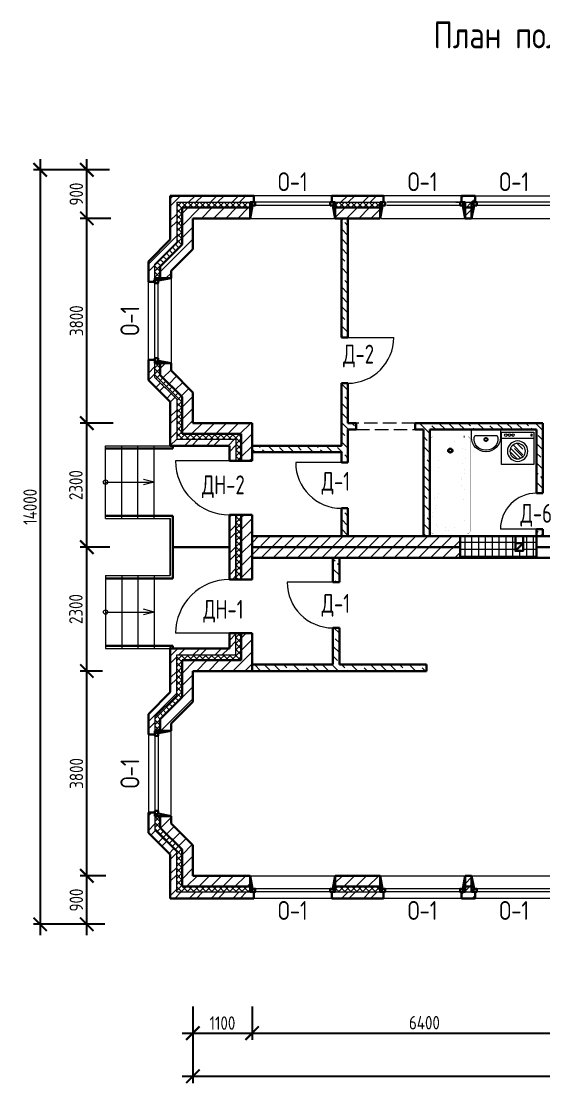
# Model space of a CAD drawing. Header units: millimetres. Extents: x -56498 to 234605, y -296269 to -29969.
# Drawn here: x 70897 to 80597, y -228669 to -208953 of the extents above; entities that cross this region are included whole.
import ezdxf
from ezdxf.enums import TextEntityAlignment as Align

# ---------------------------------------------------------------- set-up
doc = ezdxf.new("R2010")
doc.units = ezdxf.units.MM
doc.header["$LTSCALE"] = 100
doc.header["$PDMODE"] = 35
doc.linetypes.add('GOST2.303 4', pattern=[7, 5, -2, 0])
for name, color, linetype, lineweight in [('0.3', 7, 'Continuous', 30), ('Примітки 0.09', 200, 'Continuous', 9), ('Розміри 0.09', 5, 'Continuous', 9), ('Сантехника', 3, 'Continuous', 25), ('Сантехніка 0.18', 92, 'Continuous', 18), ('Тонкі 0.18', 142, 'Continuous', 18), ('Штрихові 0.18', 7, 'GOST2.303 4', 18), ('Штрихування 0.09', 253, 'Continuous', 9)]:
    doc.layers.add(name, color=color, linetype=linetype, lineweight=lineweight)
doc.styles.add('GOST 2.304', font='CS_Gost2304.shx')
doc.styles.add('SPDS', font='SPDS.shx', dxfattribs={"width": 0.9})
doc.dimstyles.new('SPDS', dxfattribs={"dimscale": 100, "dimtxt": 2.5, "dimasz": 2.5, "dimexe": 1.25, "dimexo": 0.625, "dimtad": 1, "dimrnd": 0.001, "dimtxsty": 'GOST 2.304', "dimblk": 'ARCHTICK', "dimcen": 2.5, "dimdle": 2, "dimadec": 0, "dimazin": 2, "dimtfac": 0.75, "dimtmove": 1, "dimatfit": 3, "dimfxl": 0, "dimtolj": 1, "dimarcsym": 0})
pattern_1 = [(45, (-1000, -118800), (-112.2532, 112.2532), [])]
pattern_2 = [(45, (-1000, -118800), (-56.1266, 56.1266), []), (135, (-1000, -118800), (-56.1266, -56.1266), [])]
pattern_3 = [(45, (-1000, -118800), (-202.05576, 202.05576), []), (45, (-865.3, -118800), (-202.05576, 202.05576), [])]
pattern_4 = [(135, (-1000, -118800), (-179.6051, -179.6051), []), (135, (-1000, -118620.4), (-179.6051, -179.6051), [127, -63.5])]

# ---------------------------------------------------------------- blocks, each defined once
blk = doc.blocks.new('s_44')
at = {"ltscale": 600}
blk.add_line((-1799, 252), (-1799, 265), dxfattribs=at)
at = {"ltscale": 600, "const_width": 4.23}
blk.add_lwpolyline([(-1799, -317), (-1799, 317, -0.414214), (-1746, 370), (-53, 370, -0.414214), (0, 317), (0, -317, -0.414214), (-53, -370), (-1746, -370, -0.414214)], format="xyb", close=True, dxfattribs=at)
at = {"ltscale": 600, "const_width": 0.106}
for points in [[(-1766, -2), (-1763, -35), (-1752, -100), (-1737, -151), (-1717, -191), (-1693, -220), (-1666, -240), (-1638, -254), (-1610, -265), (-1580, -272), (-1548, -278), (-1515, -282), (-1480, -283), (-1443, -283), (-1404, -282), (-1362, -279), (-1319, -275), (-1273, -271), (-1224, -266), (-1175, -261), (-1123, -257), (-1070, -255), (-1016, -254), (-961, -255), (-906, -259), (-850, -264), (-794, -272), (-739, -280), (-685, -289), (-634, -298), (-586, -307), (-541, -314), (-499, -321), (-397, -324), (-363, -326), (-331, -326), (-299, -323), (-269, -317), (-239, -307), (-209, -294), (-178, -275), (-147, -250), (-118, -215), (-91, -170), (-69, -112), (-53, -40), (-48, 5), (-53, 43), (-69, 115), (-91, 173), (-118, 218), (-147, 253), (-178, 278), (-209, 296), (-239, 310), (-269, 320), (-299, 326), (-331, 329), (-363, 329), (-397, 327), (-500, 321), (-541, 314), (-586, 307), (-634, 298), (-685, 289), (-739, 280), (-794, 272), (-850, 264), (-906, 259), (-961, 255), (-1016, 254), (-1070, 255), (-1123, 257), (-1175, 261), (-1224, 266), (-1273, 271), (-1319, 275), (-1362, 279), (-1404, 282), (-1443, 283), (-1480, 283), (-1515, 282), (-1548, 278), (-1580, 272), (-1610, 265), (-1638, 254), (-1666, 240), (-1693, 220), (-1717, 191), (-1737, 151), (-1752, 100), (-1763, 35)], [(-1713, 2), (-1711, -29), (-1700, -88), (-1687, -132), (-1672, -162), (-1656, -182), (-1638, -195), (-1618, -206), (-1594, -214), (-1569, -221), (-1541, -226), (-1511, -229), (-1479, -230), (-1444, -230), (-1407, -229), (-1367, -226), (-1324, -223), (-1278, -218), (-1230, -213), (-1179, -208), (-1126, -205), (-1072, -202), (-1016, -201), (-959, -202), (-901, -206), (-843, -212), (-786, -219), (-730, -228), (-676, -237), (-625, -246), (-577, -255), (-533, -262), (-495, -268), (-394, -271), (-362, -274), (-333, -273), (-307, -271), (-282, -266), (-258, -258), (-233, -247), (-208, -232), (-184, -212), (-161, -185), (-139, -147), (-120, -97), (-105, -31), (-101, 5), (-105, 34), (-120, 100), (-139, 150), (-161, 187), (-184, 215), (-208, 235), (-233, 249), (-258, 261), (-282, 269), (-307, 274), (-333, 276), (-362, 276), (-394, 274), (-494, 268), (-533, 262), (-577, 255), (-625, 246), (-676, 237), (-730, 228), (-786, 219), (-843, 212), (-901, 206), (-959, 202), (-1016, 201), (-1072, 202), (-1126, 205), (-1179, 208), (-1230, 213), (-1278, 218), (-1324, 223), (-1367, 226), (-1407, 229), (-1444, 230), (-1479, 230), (-1511, 229), (-1541, 226), (-1569, 221), (-1594, 214), (-1618, 206), (-1638, 195), (-1656, 182), (-1672, 162), (-1687, 132), (-1700, 88), (-1711, 29)]]:
    blk.add_lwpolyline(points, close=True, dxfattribs=at)
at = {"ltscale": 600}
for radius in [41, 30.4]:
    blk.add_circle((-1541, 0), radius, dxfattribs=at)
blk = doc.blocks.new('s_50')
at = {"ltscale": 600}
for p, q in [((600, 0), (0, 0)), ((0, 0), (0, -600)), ((491, -600), (491, 0)), ((600, -600), (600, 0)), ((225, -426), (107, -308)), ((305, -432), (118, -245)), ((297, -356), (145, -203)), ((365, -385), (183, -204)), ((393, -309), (287, -204)), ((0, -600), (600, -600))]:
    blk.add_line(p, q, dxfattribs=at)
for centre, major_axis, start_param, end_param in [((250, -300), (134, 134), 5.497787, 11.780972), ((250, -300), (101, 101), 5.497787, 11.780972), ((548, -42), (11.2, 11.2), 5.497787, 11.780972), ((548, -385), (-16.6, 16.6), -0.785398, 2.356194), ((548, -385), (-16.6, 16.6), 2.356194, 5.497787), ((548, -452), (-16.6, 16.6), -0.785398, 2.356194), ((548, -519), (16.6, 16.6), 0.785398, 3.926991), ((548, -452), (16.6, 16.6), 3.926991, 7.068583), ((548, -519), (16.6, 16.6), 3.926991, 7.068583)]:
    blk.add_ellipse(centre, major_axis=major_axis, ratio=1, start_param=start_param, end_param=end_param, dxfattribs=at)
blk = doc.blocks.new('symb 2D VAN Umyv-01 PLN')
for p, q in [((-17, -183), (-46, -183)), ((0, -138), (0, -167)), ((45, -183), (17, -183)), ((0, -200), (0, -229))]:
    blk.add_line(p, q)
for points in [[(-270, 0), (270, 0), (270, -145, -0.414214), (5, -410), (-5, -410, -0.414214), (-270, -145)], [(-188, -108), (188, -108, -0.277231), (206, -118), (220, -145, -0.478308), (5, -380), (-5, -380, -0.478308), (-220, -145), (-206, -118, -0.277231)]]:
    blk.add_lwpolyline(points, format="xyb", close=True)
for radius in [35, 25]:
    blk.add_circle((0, -183), radius)
blk = doc.blocks.new('_ArchTick')
at = {"color": 0, "linetype": 'ByBlock', "const_width": 0.15}
blk.add_lwpolyline([(-0.5, -0.5), (0.5, 0.5)], dxfattribs=at)
blk = doc.blocks.new('*D337')
at = {"layer": 'Defpoints', "color": 0, "transparency": 16777216}
for p in [(74082, -227174), (75182, -227174), (75182, -227730)]:
    blk.add_point(p, dxfattribs=at)
at = {"layer": 'Розміри 0.09', "color": 0, "lineweight": -2, "transparency": 16777216}
for p, q in [((74082, -227237), (74082, -227855)), ((75182, -227237), (75182, -227855)), ((73882, -227730), (75382, -227730))]:
    blk.add_line(p, q, dxfattribs=at)
at = {"layer": 'Розміри 0.09', "color": 0, "lineweight": -2, "transparency": 16777216, "xscale": 250, "yscale": 250, "zscale": 250, "rotation": 180}
blk.add_blockref('_ArchTick', (74082, -227730), dxfattribs=at)
at = {"layer": 'Розміри 0.09', "color": 0, "lineweight": -2, "transparency": 16777216, "xscale": 250, "yscale": 250, "zscale": 250}
blk.add_blockref('_ArchTick', (75182, -227730), dxfattribs=at)
at = {"layer": 'Розміри 0.09', "color": 0, "transparency": 16777216, "insert": (74632, -227543), "char_height": 250, "attachment_point": 5, "style": 'GOST 2.304'}
blk.add_mtext('\\A1;1100', dxfattribs=at)
blk = doc.blocks.new('*D338')
at = {"layer": 'Defpoints', "color": 0, "transparency": 16777216}
for p in [(75182, -227174), (81582, -227374), (81582, -227730)]:
    blk.add_point(p, dxfattribs=at)
at = {"layer": 'Розміри 0.09', "color": 0, "lineweight": -2, "transparency": 16777216}
for p, q in [((75182, -227237), (75182, -227855)), ((81582, -227436), (81582, -227855)), ((74982, -227730), (81782, -227730))]:
    blk.add_line(p, q, dxfattribs=at)
at = {"layer": 'Розміри 0.09', "color": 0, "lineweight": -2, "transparency": 16777216, "xscale": 250, "yscale": 250, "zscale": 250, "rotation": 180}
blk.add_blockref('_ArchTick', (75182, -227730), dxfattribs=at)
at = {"layer": 'Розміри 0.09', "color": 0, "lineweight": -2, "transparency": 16777216, "xscale": 250, "yscale": 250, "zscale": 250}
blk.add_blockref('_ArchTick', (81582, -227730), dxfattribs=at)
at = {"layer": 'Розміри 0.09', "color": 0, "transparency": 16777216, "insert": (78382, -227536), "char_height": 250, "attachment_point": 5, "style": 'GOST 2.304'}
blk.add_mtext('\\A1;6400', dxfattribs=at)
blk = doc.blocks.new('*D343')
at = {"layer": 'Defpoints', "color": 0, "transparency": 16777216}
for p in [(74082, -227730), (95082, -227730), (95082, -228530)]:
    blk.add_point(p, dxfattribs=at)
at = {"layer": 'Розміри 0.09', "color": 0, "lineweight": -2, "transparency": 16777216}
for p, q in [((74082, -227793), (74082, -228655)), ((95082, -227793), (95082, -228655)), ((73882, -228530), (95282, -228530))]:
    blk.add_line(p, q, dxfattribs=at)
at = {"layer": 'Розміри 0.09', "color": 0, "lineweight": -2, "transparency": 16777216, "xscale": 250, "yscale": 250, "zscale": 250, "rotation": 180}
blk.add_blockref('_ArchTick', (74082, -228530), dxfattribs=at)
at = {"layer": 'Розміри 0.09', "color": 0, "lineweight": -2, "transparency": 16777216, "xscale": 250, "yscale": 250, "zscale": 250}
blk.add_blockref('_ArchTick', (95082, -228530), dxfattribs=at)
at = {"layer": 'Розміри 0.09', "color": 0, "transparency": 16777216, "insert": (83966, -228333), "char_height": 250, "attachment_point": 5, "style": 'GOST 2.304'}
blk.add_mtext('\\A1;21000', dxfattribs=at)
blk = doc.blocks.new('*D344')
at = {"layer": 'Defpoints', "color": 0, "transparency": 16777216}
for p in [(72114, -224810), (72528, -224810), (72509, -225710)]:
    blk.add_point(p, dxfattribs=at)
at = {"layer": 'Розміри 0.09', "color": 0, "lineweight": -2, "transparency": 16777216}
for p, q in [((72114, -225910), (72114, -224610)), ((72465, -224810), (71989, -224810)), ((72447, -225710), (71989, -225710))]:
    blk.add_line(p, q, dxfattribs=at)
at = {"layer": 'Розміри 0.09', "color": 0, "lineweight": -2, "transparency": 16777216, "xscale": 250, "yscale": 250, "zscale": 250}
for p, rotation in [((72114, -224810), 90), ((72114, -225710), 270)]:
    blk.add_blockref('_ArchTick', p, dxfattribs=dict(at, rotation=rotation))
at = {"layer": 'Розміри 0.09', "color": 0, "transparency": 16777216, "insert": (71919, -225260), "char_height": 250, "attachment_point": 5, "rotation": 90, "style": 'GOST 2.304'}
blk.add_mtext('\\A1;900', dxfattribs=at)
blk = doc.blocks.new('*D345')
at = {"layer": 'Defpoints', "color": 0, "transparency": 16777216}
for p in [(72114, -221010), (72468, -221010), (72528, -224810)]:
    blk.add_point(p, dxfattribs=at)
at = {"layer": 'Розміри 0.09', "color": 0, "lineweight": -2, "transparency": 16777216}
for p, q in [((72114, -225010), (72114, -220810)), ((72405, -221010), (71989, -221010)), ((72465, -224810), (71989, -224810))]:
    blk.add_line(p, q, dxfattribs=at)
at = {"layer": 'Розміри 0.09', "color": 0, "lineweight": -2, "transparency": 16777216, "xscale": 250, "yscale": 250, "zscale": 250}
for p, rotation in [((72114, -221010), 90), ((72114, -224810), 270)]:
    blk.add_blockref('_ArchTick', p, dxfattribs=dict(at, rotation=rotation))
at = {"layer": 'Розміри 0.09', "color": 0, "transparency": 16777216, "insert": (71921, -222910), "char_height": 250, "attachment_point": 5, "rotation": 90, "style": 'GOST 2.304'}
blk.add_mtext('\\A1;3800', dxfattribs=at)
blk = doc.blocks.new('*D346')
at = {"layer": 'Defpoints', "color": 0, "transparency": 16777216}
for p in [(72114, -218710), (72604, -218710), (72468, -221010)]:
    blk.add_point(p, dxfattribs=at)
at = {"layer": 'Розміри 0.09', "color": 0, "lineweight": -2, "transparency": 16777216}
for p, q in [((72114, -221210), (72114, -218510)), ((72541, -218710), (71989, -218710)), ((72405, -221010), (71989, -221010))]:
    blk.add_line(p, q, dxfattribs=at)
at = {"layer": 'Розміри 0.09', "color": 0, "lineweight": -2, "transparency": 16777216, "xscale": 250, "yscale": 250, "zscale": 250}
for p, rotation in [((72114, -218710), 90), ((72114, -221010), 270)]:
    blk.add_blockref('_ArchTick', p, dxfattribs=dict(at, rotation=rotation))
at = {"layer": 'Розміри 0.09', "color": 0, "transparency": 16777216, "insert": (71911, -219860), "char_height": 250, "attachment_point": 5, "rotation": 90, "style": 'GOST 2.304'}
blk.add_mtext('\\A1;2300', dxfattribs=at)
blk = doc.blocks.new('*D347')
at = {"layer": 'Defpoints', "color": 0, "transparency": 16777216}
for p in [(72114, -216410), (72665, -216410), (72604, -218710)]:
    blk.add_point(p, dxfattribs=at)
at = {"layer": 'Розміри 0.09', "color": 0, "lineweight": -2, "transparency": 16777216}
for p, q in [((72114, -218910), (72114, -216210)), ((72602, -216410), (71989, -216410)), ((72541, -218710), (71989, -218710))]:
    blk.add_line(p, q, dxfattribs=at)
at = {"layer": 'Розміри 0.09', "color": 0, "lineweight": -2, "transparency": 16777216, "xscale": 250, "yscale": 250, "zscale": 250}
for p, rotation in [((72114, -216410), 90), ((72114, -218710), 270)]:
    blk.add_blockref('_ArchTick', p, dxfattribs=dict(at, rotation=rotation))
at = {"layer": 'Розміри 0.09', "color": 0, "transparency": 16777216, "insert": (71911, -217560), "char_height": 250, "attachment_point": 5, "rotation": 90, "style": 'GOST 2.304'}
blk.add_mtext('\\A1;2300', dxfattribs=at)
blk = doc.blocks.new('*D348')
at = {"layer": 'Defpoints', "color": 0, "transparency": 16777216}
for p in [(72114, -212610), (72621, -212610), (72665, -216410)]:
    blk.add_point(p, dxfattribs=at)
at = {"layer": 'Розміри 0.09', "color": 0, "lineweight": -2, "transparency": 16777216}
for p, q in [((72114, -216610), (72114, -212410)), ((72559, -212610), (71989, -212610)), ((72602, -216410), (71989, -216410))]:
    blk.add_line(p, q, dxfattribs=at)
at = {"layer": 'Розміри 0.09', "color": 0, "lineweight": -2, "transparency": 16777216, "xscale": 250, "yscale": 250, "zscale": 250}
for p, rotation in [((72114, -212610), 90), ((72114, -216410), 270)]:
    blk.add_blockref('_ArchTick', p, dxfattribs=dict(at, rotation=rotation))
at = {"layer": 'Розміри 0.09', "color": 0, "transparency": 16777216, "insert": (71921, -214510), "char_height": 250, "attachment_point": 5, "rotation": 90, "style": 'GOST 2.304'}
blk.add_mtext('\\A1;3800', dxfattribs=at)
blk = doc.blocks.new('*D349')
at = {"layer": 'Defpoints', "color": 0, "transparency": 16777216}
for p in [(72114, -211710), (72599, -211710), (72621, -212610)]:
    blk.add_point(p, dxfattribs=at)
at = {"layer": 'Розміри 0.09', "color": 0, "lineweight": -2, "transparency": 16777216}
for p, q in [((72114, -212810), (72114, -211510)), ((72536, -211710), (71989, -211710)), ((72559, -212610), (71989, -212610))]:
    blk.add_line(p, q, dxfattribs=at)
at = {"layer": 'Розміри 0.09', "color": 0, "lineweight": -2, "transparency": 16777216, "xscale": 250, "yscale": 250, "zscale": 250}
for p, rotation in [((72114, -211710), 90), ((72114, -212610), 270)]:
    blk.add_blockref('_ArchTick', p, dxfattribs=dict(at, rotation=rotation))
at = {"layer": 'Розміри 0.09', "color": 0, "transparency": 16777216, "insert": (71919, -212160), "char_height": 250, "attachment_point": 5, "rotation": 90, "style": 'GOST 2.304'}
blk.add_mtext('\\A1;900', dxfattribs=at)
blk = doc.blocks.new('*D350')
at = {"layer": 'Defpoints', "color": 0, "transparency": 16777216}
for p in [(72114, -211710), (71248, -225710), (72114, -225710)]:
    blk.add_point(p, dxfattribs=at)
at = {"layer": 'Розміри 0.09', "color": 0, "lineweight": -2, "transparency": 16777216}
for p, q in [((71248, -211510), (71248, -225910)), ((72051, -211710), (71123, -211710)), ((72051, -225710), (71123, -225710))]:
    blk.add_line(p, q, dxfattribs=at)
at = {"layer": 'Розміри 0.09', "color": 0, "lineweight": -2, "transparency": 16777216, "xscale": 250, "yscale": 250, "zscale": 250}
for p, rotation in [((71248, -211710), 90), ((71248, -225710), 270)]:
    blk.add_blockref('_ArchTick', p, dxfattribs=dict(at, rotation=rotation))
at = {"layer": 'Розміри 0.09', "color": 0, "transparency": 16777216, "insert": (71061, -217963), "char_height": 250, "attachment_point": 5, "rotation": 90, "style": 'GOST 2.304'}
blk.add_mtext('\\A1;14000', dxfattribs=at)

msp = doc.modelspace()

# ---------------------------------------------------------------- hatches: boundary and pattern name
at = {"layer": 'Штрихування 0.09'}
h = msp.add_hatch(dxfattribs=at)
h.set_pattern_fill('ANSI32', color=256, scale=30, style=0)
h.set_pattern_definition(pattern_3)
h.paths.add_polyline_path([(73782.29, -212310.359), (75147.292, -212310.359), (75212.292, -212310.359), (75212.292, -212190.359), (73662.29, -212190.359), (73662.29, -213005.397), (73257.297, -213410.399), (73257.297, -213785.359), (73377.297, -213785.359), (73377.297, -213755.359), (73377.297, -213720.359), (73377.297, -213460.104), (73782.29, -213055.102)])
h = msp.add_hatch(dxfattribs=at)
h.set_pattern_fill('ANSI37', color=256, scale=25, style=0)
h.set_pattern_definition(pattern_2)
h.paths.add_polyline_path([(73882.29, -212410.359), (75147.292, -212410.359), (75147.292, -212310.359), (73782.29, -212310.359), (73782.29, -213055.102), (73377.297, -213460.104), (73377.297, -213720.359), (73477.297, -213720.359), (73477.297, -213501.525), (73882.29, -213096.523)])
h = msp.add_hatch(dxfattribs=at)
h.set_pattern_fill('ANSI32', color=256, scale=30, style=0)
h.set_pattern_definition(pattern_3)
h.paths.add_polyline_path([(77622.289, -212190.359), (76662.294, -212190.359), (76662.294, -212310.359), (76692.294, -212310.359), (76727.294, -212310.359), (77602.29, -212310.359), (77622.289, -212310.359)])
h = msp.add_hatch(dxfattribs=at)
h.set_pattern_fill('ANSI37', color=256, scale=25, style=0)
h.set_pattern_definition(pattern_2)
h.paths.add_polyline_path([(77557.289, -212310.359), (76727.294, -212310.359), (76727.294, -212410.359), (77557.289, -212410.359)])
h = msp.add_hatch(dxfattribs=at)
h.set_pattern_fill('ANSI32', color=256, scale=30, style=0)
h.set_pattern_definition(pattern_3)
h.paths.add_polyline_path([(79257.29, -212310.359), (79137.289, -212310.359), (79137.289, -212410.359), (79257.29, -212410.359)])
h.paths.add_polyline_path([(79257.29, -212410.359), (79137.289, -212410.359), (79137.289, -212610.359), (79257.29, -212610.359)])
h.paths.add_polyline_path([(79322.29, -212190.359), (79072.289, -212190.359), (79072.289, -212310.359), (79102.289, -212310.359), (79137.289, -212310.359), (79322.29, -212310.359)])
h = msp.add_hatch(dxfattribs=at)
h.set_pattern_fill('ANSI31', color=256, scale=50, style=0)
h.set_pattern_definition(pattern_1)
h.paths.add_polyline_path([(74082.29, -212610.359), (75147.292, -212610.359), (75147.292, -212410.359), (73882.29, -212410.359), (73882.29, -213096.523), (73477.297, -213501.525), (73477.297, -213720.359), (73677.297, -213720.359), (73677.297, -213584.367), (74082.29, -213179.365)])
h = msp.add_hatch(dxfattribs=at)
h.set_pattern_fill('ANSI31', color=256, scale=50, style=0)
h.set_pattern_definition(pattern_1)
h.paths.add_polyline_path([(77557.289, -212410.359), (76727.294, -212410.359), (76727.294, -212610.359), (77557.289, -212610.359)])
h = msp.add_hatch(dxfattribs=at)
h.set_pattern_fill('ANSI33', color=256, scale=40, angle=90, style=0)
h.set_pattern_definition(pattern_4)
h.paths.add_polyline_path([(76962.29, -212610.359), (76842.29, -212610.359), (76842.29, -214820.359), (76962.29, -214820.359)])
h = msp.add_hatch(dxfattribs=at)
h.set_pattern_fill('ANSI32', color=256, scale=30, style=0)
h.set_pattern_definition(pattern_3)
h.paths.add_polyline_path([(74762.29, -217110.359), (74882.29, -217110.359), (74882.29, -216710.359), (73782.29, -216710.359), (73782.29, -215965.615), (73377.297, -215560.613), (73377.297, -215235.359), (73257.297, -215235.359), (73257.297, -215610.318), (73662.29, -216015.32), (73662.29, -216830.359), (74762.29, -216830.359)])
h = msp.add_hatch(dxfattribs=at)
h.set_pattern_fill('ANSI37', color=256, scale=25, style=0)
h.set_pattern_definition(pattern_2)
h.paths.add_polyline_path([(74882.29, -217110.359), (74982.29, -217110.359), (74982.29, -216610.359), (73882.29, -216610.359), (73882.29, -215924.194), (73477.297, -215519.192), (73477.297, -215300.359), (73377.297, -215300.359), (73377.297, -215560.613), (73782.29, -215965.615), (73782.29, -216710.359), (74882.29, -216710.359)])
h = msp.add_hatch(dxfattribs=at)
h.set_pattern_fill('ANSI31', color=256, scale=50, style=0)
h.set_pattern_definition(pattern_1)
h.paths.add_polyline_path([(74982.29, -217110.359), (75182.29, -217110.359), (75182.29, -216410.359), (74082.29, -216410.359), (74082.29, -215841.351), (73677.297, -215436.349), (73677.297, -215300.359), (73477.297, -215300.359), (73477.297, -215519.192), (73882.29, -215924.194), (73882.29, -216610.359), (74982.29, -216610.359)])
h = msp.add_hatch(dxfattribs=at)
h.set_pattern_fill('ANSI33', color=256, scale=40, angle=90, style=0)
h.set_pattern_definition(pattern_4)
h.paths.add_polyline_path([(77112.29, -216410.359), (76962.29, -216410.359), (76962.29, -216530.359), (77112.29, -216530.359)])
h.paths.add_polyline_path([(76962.29, -215670.359), (76842.29, -215670.359), (76842.29, -216830.359), (75182.29, -216830.359), (75182.29, -216950.359), (76842.29, -216950.359), (76842.29, -217140.359), (76962.29, -217140.359)])
h = msp.add_hatch(dxfattribs=at)
h.set_pattern_fill('ANSI33', color=256, scale=40, angle=90, style=0)
h.set_pattern_definition(pattern_4)
h.paths.add_polyline_path([(80582.29, -216410.359), (78212.29, -216410.359), (78212.29, -216530.359), (78362.29, -216530.359), (78362.29, -218510.359), (78482.29, -218510.359), (78482.29, -216530.359), (79523.713, -216530.359), (79793.641, -216529.924), (79793.641, -216530.359), (80462.29, -216530.359), (80462.29, -217710.359), (80582.29, -217710.359)])
h.paths.add_polyline_path([(80582.29, -218380.359), (80462.29, -218380.359), (80462.29, -218510.359), (80582.29, -218510.359)])
h = msp.add_hatch(dxfattribs=at)
h.set_pattern_fill('ANSI33', color=256, scale=40, angle=90, style=0)
h.set_pattern_definition(pattern_4)
h.paths.add_polyline_path([(76962.29, -217990.359), (76842.29, -217990.359), (76842.29, -218510.359), (76962.29, -218510.359)])
h = msp.add_hatch(dxfattribs=at)
h.set_pattern_fill('ANSI32', color=256, scale=30, style=0)
h.set_pattern_definition(pattern_3)
h.paths.add_polyline_path([(74762.29, -219310.359), (74882.29, -219310.359), (74882.29, -218110.359), (74762.29, -218110.359)])
h = msp.add_hatch(dxfattribs=at)
h.set_pattern_fill('ANSI37', color=256, scale=25, style=0)
h.set_pattern_definition(pattern_2)
h.paths.add_polyline_path([(74882.29, -219310.359), (74982.29, -219310.359), (74982.29, -218110.359), (74882.29, -218110.359)])
h = msp.add_hatch(dxfattribs=at)
h.set_pattern_fill('ANSI31', color=256, scale=50, style=0)
h.set_pattern_definition(pattern_1)
h.paths.add_polyline_path([(74982.29, -219310.359), (75182.29, -219310.359), (75182.29, -218110.359), (74982.29, -218110.359)])
h = msp.add_hatch(dxfattribs=at)
h.set_pattern_fill('ANSI31', color=256, scale=50, style=0)
h.set_pattern_definition(pattern_1)
h.paths.add_polyline_path([(79042.29, -218510.359), (75182.29, -218510.359), (75182.29, -218710.359), (79042.29, -218710.359)])
h.paths.add_polyline_path([(79042.29, -218710.359), (75182.29, -218710.359), (75182.29, -218910.359), (79042.29, -218910.359)])
h = msp.add_hatch(dxfattribs=at)
h.set_pattern_fill('NET', color=256, scale=40, style=0)
h.set_pattern_definition([(0, (-1000, -118800), (0, 127), []), (90, (-1000, -118800), (-127, 8e-15), [])])
h.paths.add_polyline_path([(80072.29, -218640.359), (80072.29, -218510.359), (79042.29, -218510.359), (79042.29, -218910.359), (80462.29, -218910.359), (80462.29, -218510.359), (80212.29, -218510.359), (80212.29, -218640.359), (80212.29, -218780.359), (80072.29, -218780.359)])
h = msp.add_hatch(dxfattribs=at)
h.set_pattern_fill('ANSI33', color=256, scale=40, angle=90, style=0)
h.set_pattern_definition(pattern_4)
h.paths.add_polyline_path([(76802.29, -218910.359), (76682.29, -218910.359), (76682.29, -219360.359), (76802.29, -219360.359)])
h.paths.add_polyline_path([(76802.29, -220210.359), (76682.29, -220210.359), (76682.29, -220890.359), (75182.29, -220890.359), (75182.29, -221010.359), (76802.29, -221010.359), (78422.29, -221010.359), (78422.29, -220890.359), (76802.29, -220890.359)])
h = msp.add_hatch(dxfattribs=at)
h.set_pattern_fill('ANSI32', color=256, scale=30, style=0)
h.set_pattern_definition(pattern_3)
h.paths.add_polyline_path([(73782.29, -220710.359), (74882.29, -220710.359), (74882.29, -220210.359), (74762.29, -220210.359), (74762.29, -220590.359), (73662.29, -220590.359), (73662.29, -221405.397), (73257.297, -221810.399), (73257.297, -222185.359), (73377.297, -222185.359), (73377.297, -222155.359), (73377.297, -222120.359), (73377.297, -221860.104), (73782.29, -221455.102)])
h = msp.add_hatch(dxfattribs=at)
h.set_pattern_fill('ANSI37', color=256, scale=25, style=0)
h.set_pattern_definition(pattern_2)
h.paths.add_polyline_path([(74982.29, -220310.359), (74882.29, -220310.359), (74882.29, -220710.359), (73782.29, -220710.359), (73782.29, -221455.102), (73377.297, -221860.104), (73377.297, -222120.359), (73477.297, -222120.359), (73477.297, -221901.526), (73882.29, -221496.524), (73882.29, -220810.359), (74982.29, -220810.359)])
h = msp.add_hatch(dxfattribs=at)
h.set_pattern_fill('ANSI31', color=256, scale=50, style=0)
h.set_pattern_definition(pattern_1)
h.paths.add_polyline_path([(75182.29, -220310.359), (74982.29, -220310.359), (74982.29, -220810.359), (73882.29, -220810.359), (73882.29, -221496.524), (73477.297, -221901.526), (73477.297, -222120.359), (73677.297, -222120.359), (73677.297, -221984.368), (74082.29, -221579.366), (74082.29, -221010.359), (75182.29, -221010.359)])
h = msp.add_hatch(dxfattribs=at)
h.set_pattern_fill('ANSI32', color=256, scale=30, style=0)
h.set_pattern_definition(pattern_3)
h.paths.add_polyline_path([(75212.292, -225110.359), (75182.292, -225110.359), (75147.292, -225110.359), (73782.29, -225110.359), (73782.29, -224365.615), (73377.297, -223960.613), (73377.297, -223700.359), (73377.297, -223635.359), (73257.297, -223635.359), (73257.297, -224010.318), (73662.29, -224415.32), (73662.29, -225230.359), (75212.292, -225230.359)])
h = msp.add_hatch(dxfattribs=at)
h.set_pattern_fill('ANSI37', color=256, scale=25, style=0)
h.set_pattern_definition(pattern_2)
h.paths.add_polyline_path([(73882.29, -224324.194), (73477.297, -223919.192), (73477.297, -223700.359), (73377.297, -223700.359), (73377.297, -223960.613), (73782.29, -224365.615), (73782.29, -225110.359), (75147.292, -225110.359), (75147.292, -225010.359), (73882.29, -225010.359)])
h = msp.add_hatch(dxfattribs=at)
h.set_pattern_fill('ANSI31', color=256, scale=50, style=0)
h.set_pattern_definition(pattern_1)
h.paths.add_polyline_path([(74082.29, -224241.353), (73677.297, -223836.351), (73677.297, -223700.359), (73477.297, -223700.359), (73477.297, -223919.192), (73882.29, -224324.194), (73882.29, -225010.359), (75147.292, -225010.359), (75147.292, -224810.359), (74082.29, -224810.359)])
h = msp.add_hatch(dxfattribs=at)
h.set_pattern_fill('ANSI31', color=256, scale=50, style=0)
h.set_pattern_definition(pattern_1)
h.paths.add_polyline_path([(77557.289, -224810.359), (76727.294, -224810.359), (76727.294, -225010.359), (77557.289, -225010.359)])
h = msp.add_hatch(dxfattribs=at)
h.set_pattern_fill('ANSI32', color=256, scale=30, style=0)
h.set_pattern_definition(pattern_3)
h.paths.add_polyline_path([(79322.29, -225110.359), (79292.29, -225110.359), (79257.29, -225110.359), (79072.289, -225110.359), (79072.289, -225230.359), (79322.29, -225230.359)])
h.paths.add_polyline_path([(79257.29, -225010.359), (79137.289, -225010.359), (79137.289, -225110.359), (79257.29, -225110.359)])
h.paths.add_polyline_path([(79257.29, -224810.359), (79137.289, -224810.359), (79137.289, -225010.359), (79257.29, -225010.359)])
h = msp.add_hatch(dxfattribs=at)
h.set_pattern_fill('ANSI32', color=256, scale=30, style=0)
h.set_pattern_definition(pattern_3)
h.paths.add_polyline_path([(77622.289, -225110.359), (77592.289, -225110.359), (77557.289, -225110.359), (76667.29, -225110.359), (76662.294, -225110.359), (76662.294, -225230.359), (77622.289, -225230.359)])
h = msp.add_hatch(dxfattribs=at)
h.set_pattern_fill('ANSI37', color=256, scale=25, style=0)
h.set_pattern_definition(pattern_2)
h.paths.add_polyline_path([(77557.289, -225010.359), (76727.294, -225010.359), (76727.294, -225110.359), (77557.289, -225110.359)])

# ---------------------------------------------------------------- linework, layer by layer
at = {"layer": '0.3'}
for p, q in [((73662.29, -212190.359), (73662.29, -213005.397)), ((73662.29, -212190.359), (75212.292, -212190.359)), ((75147.292, -212610.359), (75147.292, -212310.359)), ((75147.292, -212310.359), (75212.292, -212310.359)), ((75212.292, -212190.359), (75212.292, -212310.359)), ((76662.294, -212190.359), (77622.289, -212190.359)), ((76662.294, -212190.359), (76662.294, -212310.359)), ((76727.294, -212310.359), (76662.294, -212310.359)), ((76727.294, -212610.359), (76727.294, -212310.359)), ((77557.289, -212610.359), (77557.289, -212310.359)), ((77557.289, -212310.359), (77622.289, -212310.359)), ((77622.289, -212190.359), (77622.289, -212310.359)), ((79072.289, -212190.359), (79322.29, -212190.359)), ((79072.289, -212190.359), (79072.289, -212310.359)), ((79137.289, -212310.359), (79072.289, -212310.359)), ((79137.289, -212610.359), (79137.289, -212310.359)), ((79257.29, -212610.359), (79257.29, -212310.359)), ((79257.29, -212310.359), (79322.29, -212310.359)), ((79322.29, -212190.359), (79322.29, -212310.359)), ((73882.29, -212410.359), (73882.29, -213096.523)), ((73882.29, -212410.359), (75147.292, -212410.359)), ((75192.292, -212370.359), (75147.292, -212610.359)), ((76682.294, -212370.359), (76727.294, -212610.359)), ((76727.294, -212410.359), (77557.289, -212410.359)), ((77602.289, -212370.359), (77557.289, -212610.359)), ((79092.289, -212370.359), (79137.289, -212610.359)), ((79137.289, -212410.359), (79257.259, -212410.359)), ((79302.29, -212370.359), (79257.29, -212610.359)), ((74082.29, -212610.359), (74082.29, -213179.365)), ((74082.29, -212610.359), (75147.292, -212610.359)), ((76727.294, -212610.359), (77557.289, -212610.359)), ((76842.29, -212610.359), (76842.29, -214820.359)), ((76962.29, -212610.359), (76962.29, -214820.359)), ((79137.289, -212610.359), (79257.259, -212610.359)), ((73257.297, -213410.399), (73662.29, -213005.397)), ((73477.297, -213501.525), (73882.29, -213096.523)), ((73677.297, -213584.367), (74082.29, -213179.365)), ((73257.297, -213785.359), (73257.297, -213410.399)), ((73477.297, -213720.359), (73477.297, -213501.525)), ((73677.297, -213720.359), (73677.297, -213584.367)), ((73257.297, -213785.359), (73377.297, -213785.359)), ((73677.297, -213720.359), (73377.297, -213720.359)), ((73377.297, -213720.359), (73377.297, -213785.359)), ((73437.297, -213765.359), (73677.297, -213720.359)), ((76842.29, -214820.359), (76962.29, -214820.359)), ((73257.297, -215610.318), (73257.297, -215235.359)), ((73257.297, -215235.359), (73377.297, -215235.359)), ((73377.297, -215300.359), (73377.297, -215235.359)), ((73437.297, -215255.359), (73677.297, -215300.359)), ((73677.297, -215300.359), (73377.297, -215300.359)), ((73477.297, -215519.192), (73477.297, -215300.359)), ((73677.297, -215436.349), (73677.297, -215300.359)), ((74082.29, -215841.351), (73677.297, -215436.349)), ((73662.29, -216015.32), (73257.297, -215610.318)), ((73882.29, -215924.194), (73477.297, -215519.192)), ((76842.29, -215670.359), (76842.29, -216830.359)), ((76842.29, -215670.359), (76962.29, -215670.359)), ((76962.29, -215670.359), (76962.29, -216410.359)), ((74082.29, -215841.351), (74082.29, -216410.359)), ((73662.29, -216015.32), (73662.29, -216830.359)), ((73882.29, -215924.194), (73882.29, -216610.359)), ((74082.29, -216410.359), (75182.29, -216410.359)), ((75182.29, -216410.359), (75182.29, -217110.359)), ((77112.29, -216410.359), (76962.29, -216410.359)), ((77112.29, -216530.359), (77112.29, -216410.359)), ((80582.29, -216410.359), (78212.29, -216410.359)), ((78212.29, -216530.359), (78212.29, -216410.359)), ((80582.29, -217710.359), (80582.29, -216410.359)), ((73882.29, -216610.359), (74982.29, -216610.359)), ((74982.29, -216610.359), (74982.29, -217110.359)), ((76962.29, -216530.359), (76962.29, -217140.359)), ((76962.29, -216530.359), (77112.29, -216530.359)), ((78362.29, -216530.359), (78212.29, -216530.359)), ((78362.29, -216530.359), (78362.29, -218510.359)), ((78482.29, -216530.359), (78482.29, -218510.359)), ((80462.29, -216530.359), (78482.29, -216530.359)), ((80462.29, -217710.359), (80462.29, -216530.359)), ((73662.29, -216830.359), (74762.29, -216830.359)), ((73712.29, -216880.359), (73712.29, -216830.359)), ((74762.29, -216830.359), (74762.29, -217110.359)), ((76842.29, -216830.359), (75182.29, -216830.359)), ((72462.29, -216880.359), (73712.29, -216880.359)), ((76842.29, -216950.359), (75182.29, -216950.359)), ((76842.29, -216950.359), (76842.29, -217140.359)), ((74762.29, -217110.359), (75182.29, -217110.359)), ((76842.29, -217140.359), (76962.29, -217140.359)), ((80462.29, -217710.359), (80582.29, -217710.359)), ((76842.29, -217990.359), (76962.29, -217990.359)), ((76842.29, -217990.359), (76842.29, -218510.359)), ((76962.29, -217990.359), (76962.29, -218510.359)), ((76962.29, -217990.359), (76962.29, -218510.359)), ((72462.29, -218130.359), (73712.29, -218130.359)), ((73712.29, -218130.359), (73712.29, -219290.359)), ((73712.29, -219290.359), (73712.29, -218130.359)), ((74762.29, -219310.359), (74762.29, -218110.359)), ((74762.29, -218110.359), (74762.29, -219310.359)), ((74762.29, -218110.359), (75182.29, -218110.359)), ((74982.29, -219310.359), (74982.29, -218110.359)), ((74982.29, -218110.359), (74982.29, -219310.359)), ((75182.29, -219310.359), (75182.29, -218110.359)), ((75182.29, -218110.359), (75182.29, -219310.359)), ((80462.29, -218510.359), (80462.29, -218380.359)), ((80462.29, -218380.359), (80582.29, -218380.359)), ((80582.29, -218510.359), (80582.29, -218380.359)), ((84382.29, -218510.359), (75182.29, -218510.359)), ((84382.29, -218510.359), (75182.29, -218510.359)), ((79042.29, -218510.359), (79042.29, -218910.359)), ((80072.29, -218640.359), (80072.29, -218510.359)), ((80212.29, -218640.359), (80212.29, -218510.359)), ((80462.29, -218510.359), (80462.29, -218910.359)), ((73712.29, -218710.359), (74762.29, -218710.359)), ((73712.29, -218710.359), (74762.29, -218710.359)), ((79042.29, -218710.359), (75182.29, -218710.359)), ((84582.29, -218710.359), (80462.29, -218710.359)), ((84382.29, -218910.359), (75182.29, -218910.359)), ((84382.29, -218910.359), (75182.29, -218910.359)), ((76682.29, -219360.359), (76682.29, -218910.359)), ((76802.29, -219360.359), (76802.29, -218910.359)), ((72462.29, -219290.359), (73712.29, -219290.359)), ((74762.29, -219310.359), (75182.29, -219310.359)), ((76682.29, -219360.359), (76802.29, -219360.359)), ((76682.29, -220210.359), (76802.29, -220210.359)), ((76682.29, -220890.359), (76682.29, -220210.359)), ((76802.29, -220890.359), (76802.29, -220210.359)), ((74762.29, -220590.359), (74762.29, -220310.359)), ((74762.29, -220310.359), (75182.29, -220310.359)), ((74982.29, -220810.359), (74982.29, -220310.359)), ((75182.29, -221010.359), (75182.29, -220310.359)), ((72462.29, -220540.359), (73712.29, -220540.359)), ((73662.29, -221405.397), (73662.29, -220590.359)), ((73662.29, -220590.359), (74762.29, -220590.359)), ((73712.29, -220540.359), (73712.29, -220590.359)), ((73882.29, -221496.524), (73882.29, -220810.359)), ((73882.29, -220810.359), (74982.29, -220810.359)), ((74082.29, -221579.366), (74082.29, -221010.359)), ((74082.29, -221010.359), (75182.29, -221010.359)), ((76682.29, -220890.359), (75182.29, -220890.359)), ((76802.29, -221010.359), (75182.29, -221010.359)), ((76802.29, -220890.359), (78422.29, -220890.359)), ((76802.29, -221010.359), (78422.29, -221010.359)), ((78422.29, -220890.359), (78422.29, -221010.359)), ((73662.29, -221405.397), (73257.297, -221810.399)), ((73882.29, -221496.524), (73477.297, -221901.526)), ((74082.29, -221579.366), (73677.297, -221984.368)), ((73257.297, -221810.399), (73257.297, -222185.359)), ((73477.297, -221901.526), (73477.297, -222120.359)), ((73677.297, -221984.368), (73677.297, -222120.359)), ((73257.297, -222185.359), (73377.297, -222185.359)), ((73677.297, -222120.359), (73377.297, -222120.359)), ((73377.297, -222120.359), (73377.297, -222185.359)), ((73437.297, -222165.359), (73677.297, -222120.359)), ((73257.297, -223635.359), (73257.297, -224010.318)), ((73257.297, -223635.359), (73377.297, -223635.359)), ((73377.297, -223700.359), (73377.297, -223635.359)), ((73677.297, -223700.359), (73377.297, -223700.359)), ((73437.297, -223655.359), (73677.297, -223700.359)), ((73477.297, -223700.359), (73477.297, -223919.192)), ((73677.297, -223700.359), (73677.297, -223836.351)), ((73477.297, -223919.192), (73882.29, -224324.194)), ((73677.297, -223836.351), (74082.29, -224241.353)), ((73257.297, -224010.318), (73662.29, -224415.32)), ((73882.29, -225010.359), (73882.29, -224324.194)), ((74082.29, -224810.359), (74082.29, -224241.353)), ((73662.29, -225230.359), (73662.29, -224415.32)), ((74082.29, -224810.359), (75147.292, -224810.359)), ((75147.292, -224810.359), (75147.292, -225110.359)), ((75192.292, -225050.359), (75147.292, -224810.359)), ((76682.294, -225050.359), (76727.294, -224810.359)), ((76727.294, -224810.359), (77557.289, -224810.359)), ((76727.294, -224810.359), (76727.294, -225110.359)), ((77557.289, -224810.359), (77557.289, -225110.359)), ((77602.289, -225050.359), (77557.289, -224810.359)), ((79092.289, -225050.359), (79137.289, -224810.359)), ((79137.289, -224810.359), (79257.29, -224810.359)), ((79137.289, -224810.359), (79137.289, -225110.359)), ((79257.29, -224810.359), (79257.29, -225110.359)), ((79302.29, -225050.359), (79257.29, -224810.359)), ((73882.29, -225010.359), (75147.292, -225010.359)), ((75147.292, -225110.359), (75212.292, -225110.359)), ((75212.292, -225230.359), (75212.292, -225110.359)), ((76662.294, -225230.359), (76662.294, -225110.359)), ((76727.294, -225110.359), (76662.294, -225110.359)), ((76689.794, -225010.359), (77557.289, -225010.359)), ((77557.289, -225110.359), (77622.289, -225110.359)), ((77622.289, -225230.359), (77622.289, -225110.359)), ((79072.289, -225230.359), (79072.289, -225110.359)), ((79137.289, -225110.359), (79072.289, -225110.359)), ((79137.289, -225010.359), (79257.29, -225010.359)), ((79257.29, -225110.359), (79322.29, -225110.359)), ((79322.29, -225230.359), (79322.29, -225110.359)), ((73662.29, -225230.359), (75212.292, -225230.359)), ((76662.294, -225230.359), (77622.289, -225230.359)), ((79072.289, -225230.359), (79322.29, -225230.359))]:
    msp.add_line(p, q, dxfattribs=at)
for points in [[(75182.292, -212370.359), (75182.292, -212310.359), (75242.292, -212310.359), (75242.292, -212370.359)], [(76692.294, -212370.359), (76692.294, -212310.359), (76632.294, -212310.359), (76632.294, -212370.359)], [(77592.289, -212370.359), (77592.289, -212310.359), (77652.289, -212310.359), (77652.289, -212370.359)], [(79102.289, -212370.359), (79102.289, -212310.359), (79042.289, -212310.359), (79042.289, -212370.359)], [(79292.29, -212370.359), (79292.29, -212310.359), (79352.29, -212310.359), (79352.29, -212370.359)], [(73437.297, -213755.359), (73377.297, -213755.359), (73377.297, -213815.359), (73437.297, -213815.359)], [(73437.297, -215265.359), (73377.297, -215265.359), (73377.297, -215205.359), (73437.297, -215205.359)], [(73437.297, -222155.359), (73377.297, -222155.359), (73377.297, -222215.359), (73437.297, -222215.359)], [(73437.297, -223665.359), (73377.297, -223665.359), (73377.297, -223605.359), (73437.297, -223605.359)], [(75182.292, -225050.359), (75182.292, -225110.359), (75242.292, -225110.359), (75242.292, -225050.359)], [(76692.294, -225050.359), (76692.294, -225110.359), (76632.294, -225110.359), (76632.294, -225050.359)], [(77592.289, -225050.359), (77592.289, -225110.359), (77652.289, -225110.359), (77652.289, -225050.359)], [(79102.289, -225050.359), (79102.289, -225110.359), (79042.289, -225110.359), (79042.289, -225050.359)], [(79292.29, -225050.359), (79292.29, -225110.359), (79352.29, -225110.359), (79352.29, -225050.359)]]:
    msp.add_lwpolyline(points, close=True, dxfattribs=at)
msp.add_lwpolyline([(80212.29, -218640.359), (80212.29, -218780.359), (80072.29, -218780.359), (80212.29, -218640.359), (80072.29, -218640.359), (80072.29, -218780.359)], dxfattribs=at)
at = {"layer": 'Тонкі 0.18'}
for p, q in [((73782.29, -212310.359), (73782.29, -213055.102)), ((73782.29, -212310.359), (75147.292, -212310.359)), ((76662.294, -212190.359), (75212.292, -212190.359)), ((76632.294, -212310.359), (75242.292, -212310.359)), ((76667.29, -212310.359), (77602.29, -212310.359)), ((79072.289, -212190.359), (77622.289, -212190.359)), ((79042.289, -212310.359), (77682.289, -212310.359)), ((78962.29, -212310.359), (79352.29, -212310.359)), ((79322.29, -212190.359), (80772.29, -212190.359)), ((80742.29, -212310.359), (79352.322, -212310.359)), ((76632.294, -212370.359), (75242.292, -212370.359)), ((79042.289, -212370.359), (77682.289, -212370.359)), ((80742.278, -212370.359), (79352.322, -212370.359)), ((75147.292, -212610.359), (76727.294, -212610.359)), ((77587.289, -212610.359), (79137.289, -212610.359)), ((79257.322, -212610.359), (80807.322, -212610.359)), ((73377.297, -213460.104), (73782.29, -213055.102)), ((73377.297, -213720.359), (73377.297, -213460.104)), ((73257.297, -215235.359), (73257.297, -213785.359)), ((73377.297, -215205.359), (73377.297, -213815.359)), ((73437.297, -215205.359), (73437.297, -213815.359)), ((73677.297, -213720.359), (73677.297, -215300.359)), ((76962.29, -214820.359), (77812.29, -214820.359)), ((73377.297, -215560.613), (73377.297, -215300.359)), ((73782.29, -215965.615), (73377.297, -215560.613)), ((73782.29, -215965.615), (73782.29, -216710.359)), ((72462.29, -218180.359), (72462.29, -216830.359)), ((72462.29, -216830.359), (73662.29, -216830.359)), ((72762.29, -218180.359), (72762.29, -216830.359)), ((73062.29, -218180.359), (73062.29, -216830.359)), ((73362.29, -218180.359), (73362.29, -216830.359)), ((73782.29, -216710.359), (74882.29, -216710.359)), ((74882.29, -216710.359), (74882.29, -217110.359)), ((76842.29, -217140.359), (75992.29, -217140.359)), ((73362.29, -217505.359), (73169.105, -217453.595)), ((72462.29, -217505.359), (73362.29, -217505.359)), ((73362.29, -217505.359), (73169.105, -217557.122)), ((72462.29, -218180.359), (73662.29, -218180.359)), ((73662.29, -219240.359), (73662.29, -218180.359)), ((73662.29, -218180.359), (73662.29, -219240.359)), ((74882.29, -219310.359), (74882.29, -218110.359)), ((74882.29, -218110.359), (74882.29, -219310.359)), ((80462.29, -218380.359), (79792.29, -218380.359)), ((72462.29, -219240.359), (72462.29, -220590.359)), ((72462.29, -219240.359), (73662.29, -219240.359)), ((72762.29, -219240.359), (72762.29, -220590.359)), ((73062.29, -219240.359), (73062.29, -220590.359)), ((73362.29, -219240.359), (73362.29, -220590.359)), ((76682.29, -219360.359), (75832.29, -219360.359)), ((72462.29, -219915.359), (73362.29, -219915.359)), ((73362.29, -219915.359), (73169.105, -219863.595)), ((73362.29, -219915.359), (73169.105, -219967.122)), ((74882.29, -220710.359), (74882.29, -220310.359)), ((72462.29, -220590.359), (73662.29, -220590.359)), ((73662.29, -220590.359), (73662.29, -220540.359)), ((73662.29, -220540.359), (73662.29, -220590.359)), ((73782.29, -221455.102), (73782.29, -220710.359)), ((73782.29, -220710.359), (74882.29, -220710.359)), ((73782.29, -221455.102), (73377.297, -221860.104)), ((73377.297, -221860.104), (73377.297, -222120.359)), ((73257.297, -222185.359), (73257.297, -223635.359)), ((73677.297, -223700.359), (73677.297, -222120.359)), ((73377.297, -222215.359), (73377.297, -223605.359)), ((73437.297, -222215.359), (73437.297, -223605.359)), ((73377.297, -223700.359), (73377.297, -223960.613)), ((73377.297, -223960.613), (73782.29, -224365.615)), ((73782.29, -225110.359), (73782.29, -224365.615)), ((75147.292, -224810.359), (76727.294, -224810.359)), ((77557.289, -224810.359), (79137.289, -224810.359)), ((79257.29, -224810.359), (80837.29, -224810.359)), ((73782.29, -225110.359), (75147.292, -225110.359)), ((76632.294, -225050.359), (75242.292, -225050.359)), ((76632.294, -225110.359), (75242.292, -225110.359)), ((76667.29, -225110.359), (77622.289, -225110.359)), ((79042.289, -225050.359), (77652.289, -225050.359)), ((79042.289, -225110.359), (77652.289, -225110.359)), ((79072.289, -225110.359), (79322.29, -225110.359)), ((80742.29, -225050.359), (79352.29, -225050.359)), ((80742.29, -225110.359), (79352.29, -225110.359)), ((76662.294, -225230.359), (75212.292, -225230.359)), ((79072.289, -225230.359), (77622.289, -225230.359)), ((80772.29, -225230.359), (79322.29, -225230.359))]:
    msp.add_line(p, q, dxfattribs=at)
at = {"layer": 'Тонкі 0.18', "ltscale": 0.5}
for p, q in [((74762.29, -217110.359), (73762.29, -217110.359)), ((74762.29, -220310.359), (73762.29, -220310.359))]:
    msp.add_line(p, q, dxfattribs=at)
at = {"layer": 'Тонкі 0.18'}
for centre in [(72462.29, -217505.359), (72462.29, -219915.359)]:
    msp.add_circle(centre, 40, dxfattribs=at)
for centre, radius, start, end in [((76962.29, -214820.359), 850, 270, 0), ((76842.29, -217140.359), 850, 180, 270), ((80462.29, -218380.359), 670, 90, 180), ((76682.29, -219360.359), 850, 180, 270)]:
    msp.add_arc(centre, radius, start, end, dxfattribs=at)
at = {"layer": 'Тонкі 0.18', "ltscale": 0.5}
for centre, start, end in [((74762.29, -217110.359), 180, 270.0633938), ((74762.29, -220310.359), 89.9366062, 180)]:
    msp.add_arc(centre, 1000, start, end, dxfattribs=at)
at = {"layer": 'Штрихові 0.18', "ltscale": 0.5}
for p, q in [((78212.29, -216410.359), (77112.29, -216410.359)), ((77112.29, -216530.359), (78212.29, -216530.359))]:
    msp.add_line(p, q, dxfattribs=at)

# ---------------------------------------------------------------- block references
at = {"layer": 'Сантехника', "rotation": 270}
msp.add_blockref('s_44', (78862.612, -218460.359), dxfattribs=at)
at = {"layer": 'Сантехніка 0.18', "rotation": 0.09231704685310581}
msp.add_blockref('symb 2D VAN Umyv-01 PLN', (79523.713, -216530.359), dxfattribs=at)
at = {"layer": 'Сантехніка 0.18', "xscale": -1, "rotation": 270}
msp.add_blockref('s_50', (80412.484, -217180.359), dxfattribs=at)

# ---------------------------------------------------------------- texts
at = {"layer": 'Примітки 0.09', "style": 'SPDS'}
for s, height, p in [('План полов / заполнения проемов 1-го этажа', 500, (84480.507, -209456.241)), ('О-1', 350, (75937.293, -212105.818)), ('О-1', 350, (78347.289, -212105.818)), ('О-1', 350, (80047.29, -212105.818)), ('О-1', 350, (75937.293, -225628.069)), ('О-1', 350, (78347.289, -225628.069)), ('О-1', 350, (80047.29, -225628.069))]:
    msp.add_text(s, height=height, dxfattribs=at).set_placement(p, align=Align.CENTER)
for p in [(73088.727, -214510.359), (73088.727, -222910.359)]:
    msp.add_text('О-1', height=350, rotation=90, dxfattribs=at).set_placement(p, align=Align.CENTER)
at = {"layer": 'Примітки 0.09', "style": 'SPDS', "width": 0.9}
for s, p in [('Д-2', (77159.538, -215304.278)), ('ДH-2', (74649.42, -217729.818)), ('Д-1', (76737.517, -217663.999)), ('Д-6', (80458.025, -218258.81)), ('Д-1', (76737.517, -219930.033)), ('ДH-1', (74649.42, -220041.074))]:
    msp.add_text(s, height=350, dxfattribs=at).set_placement(p, align=Align.CENTER)

# ---------------------------------------------------------------- dimensions: what is measured, and where the dimension line sits
at = {"layer": 'Розміри 0.09'}
dim = msp.add_linear_dim(base=(71248.105, -225710.359), p1=(72113.702, -211710.359), p2=(72113.702, -225710.359), angle=90, dimstyle='SPDS', override={"dimlfac": 1, "dimtxsty": 'GOST 2.304', "dimblk1": 'ArchTick', "dimblk2": 'ArchTick', "dimsah": 1, "dimtolj": 1}, dxfattribs=at)
dim.commit()
dim.dimension.update_dxf_attribs({"geometry": '*D350', "text_midpoint": (71248.105, -217962.953), "dimtype": 160})
for base, p1, p2, picture, middle in [((72113.702, -211710.359), (72621.468, -212610.359), (72598.869, -211710.359), '*D349', (71918.968, -212160.359)), ((72113.702, -212610.359), (72664.819, -216410.359), (72621.468, -212610.359), '*D348', (71921.025, -214510.359)), ((72113.702, -216410.359), (72603.748, -218710.359), (72664.819, -216410.359), '*D347', (71911.342, -217560.359)), ((72113.702, -218710.359), (72467.823, -221010.359), (72603.748, -218710.359), '*D346', (71911.342, -219860.359)), ((72113.702, -221010.359), (72527.938, -224810.359), (72467.823, -221010.359), '*D345', (71921.025, -222910.359)), ((72113.702, -224810.359), (72509.461, -225710.359), (72527.938, -224810.359), '*D344', (71918.968, -225260.359))]:
    dim = msp.add_linear_dim(base=base, p1=p1, p2=p2, angle=90, dimstyle='SPDS', override={"dimlfac": 1, "dimtxsty": 'GOST 2.304', "dimblk1": 'ArchTick', "dimblk2": 'ArchTick', "dimsah": 1, "dimtolj": 1}, dxfattribs=at)
    dim.commit()
    dim.dimension.update_dxf_attribs({"geometry": picture, "text_midpoint": middle})
for base, p1, p2, picture, middle in [((75182.29, -227730.359), (74082.29, -227174.421), (75182.29, -227174.421), '*D337', (74632.29, -227542.859)), ((81582.29, -227730.359), (75182.29, -227174.421), (81582.29, -227373.62), '*D338', (78382.29, -227535.624))]:
    dim = msp.add_linear_dim(base=base, p1=p1, p2=p2, dimstyle='SPDS', override={"dimlfac": 1, "dimtxsty": 'GOST 2.304', "dimblk1": 'ArchTick', "dimblk2": 'ArchTick', "dimsah": 1, "dimtolj": 1}, dxfattribs=at)
    dim.commit()
    dim.dimension.update_dxf_attribs({"geometry": picture, "text_midpoint": middle})
dim = msp.add_linear_dim(base=(95082.29, -228530.359), p1=(74082.29, -227730.359), p2=(95082.29, -227730.359), dimstyle='SPDS', override={"dimlfac": 1, "dimtxsty": 'GOST 2.304', "dimblk1": 'ArchTick', "dimblk2": 'ArchTick', "dimsah": 1, "dimtolj": 1}, dxfattribs=at)
dim.commit()
dim.dimension.update_dxf_attribs({"geometry": '*D343', "text_midpoint": (83966.415, -228530.359), "dimtype": 160})

doc.saveas('drawing.dxf')
